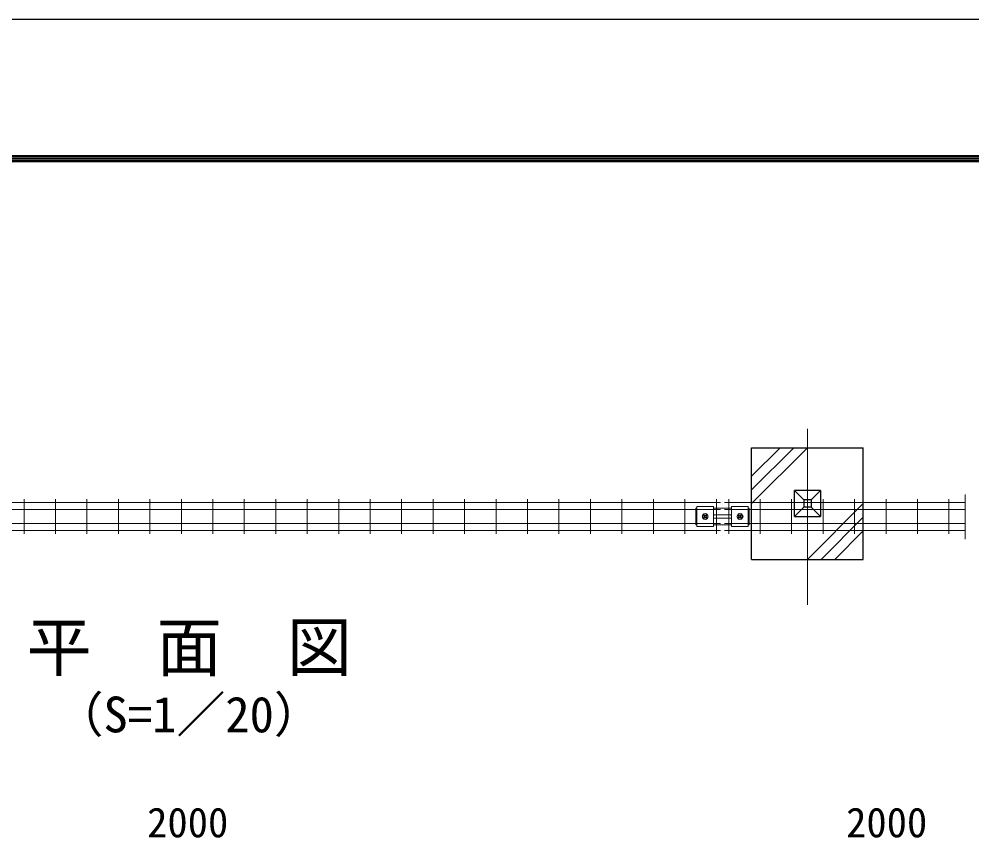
# Model space of a CAD drawing. Units: millimetres, scale not verified. Extents: x -4200 to 4200, y -2970 to 2970.
# Drawn here: x -2272 to -735, y 1649 to 2970 of the extents above; entities that cross this region are included whole.
import ezdxf
from ezdxf.enums import TextEntityAlignment as Align

# ---------------------------------------------------------------- set-up
doc = ezdxf.new("R2010")
doc.units = ezdxf.units.MM
doc.header["$LTSCALE"] = 10
doc.linetypes.add('USER1', pattern=[50.8, 31.75, -6.35, 6.35, -6.35])
for name, color, linetype, lineweight in [('0-0_D-TTL-TXT', 7, 'Continuous', 25), ('0-2_D-STR4', 7, 'Continuous', 25), ('0-3_D-STR-DIM', 7, 'Continuous', 13), ('0-4_D-STR3', 3, 'Continuous', 13), ('0-5_D-BMK', 2, 'USER1', 13), ('0-6_D-STR1', 1, 'Continuous', 25), ('0-7_D-STR2', 7, 'Continuous', 13), ('0-8_D-DCR-HCH', 7, 'Continuous', 13), ('0-C_D-TTL', 7, 'Continuous', 25)]:
    doc.layers.add(name, color=color, linetype=linetype, lineweight=lineweight)
doc.styles.add('ＭＳ ゴシック', font='')
doc.styles.get('ＭＳ ゴシック').set_extended_font_data('MS Gothic')

msp = doc.modelspace()

# ---------------------------------------------------------------- linework, layer by layer
at = {"layer": '0-2_D-STR4'}
for p, q in [((-1090.2, 2278.29), (-910.2, 2278.29)), ((-1090.2, 2098.29), (-1090.2, 2278.29)), ((-910.2, 2098.29), (-910.2, 2278.29)), ((-1090.2, 2098.29), (-910.2, 2098.29))]:
    msp.add_line(p, q, dxfattribs=at)
at = {"layer": '0-3_D-STR-DIM'}
msp.add_line((-745.85, 2203.08), (-745.85, 2130.88), dxfattribs=at)
at = {"layer": '0-4_D-STR3'}
for p, q in [((-1178.66, 2183.47), (-1151.66, 2183.47)), ((-1178.66, 2183.47), (-1178.66, 2151.31)), ((-1151.66, 2183.47), (-1151.66, 2151.31)), ((-1122.66, 2183.47), (-1122.66, 2151.31)), ((-1122.66, 2183.47), (-1095.66, 2183.47)), ((-1095.66, 2183.47), (-1095.66, 2151.31)), ((-1180.16, 2180.89), (-1180.16, 2153.89)), ((-1178.66, 2180.89), (-1180.16, 2180.89)), ((-1167.7, 2171.81), (-1170.25, 2167.39)), ((-1167.98, 2169.51), (-1166.57, 2168.1)), ((-1162.61, 2171.81), (-1167.7, 2171.81)), ((-1167.28, 2170.22), (-1165.86, 2168.81)), ((-1163.03, 2170.22), (-1164.45, 2168.81)), ((-1162.33, 2169.51), (-1163.74, 2168.1)), ((-1162.61, 2171.81), (-1160.06, 2167.39)), ((-1122.66, 2180.89), (-1151.66, 2180.89)), ((-1150.66, 2169.89), (-1123.66, 2169.89)), ((-1111.7, 2171.81), (-1114.25, 2167.39)), ((-1111.98, 2169.51), (-1110.57, 2168.1)), ((-1106.61, 2171.81), (-1111.7, 2171.81)), ((-1111.28, 2170.22), (-1109.86, 2168.81)), ((-1107.03, 2170.22), (-1108.45, 2168.81)), ((-1106.33, 2169.51), (-1107.74, 2168.1)), ((-1106.61, 2171.81), (-1104.06, 2167.39)), ((-1094.16, 2180.89), (-1095.66, 2180.89)), ((-1094.16, 2153.89), (-1094.16, 2180.89)), ((-1180.16, 2153.89), (-1178.66, 2153.89)), ((-1167.7, 2162.98), (-1170.25, 2167.39)), ((-1167.98, 2165.27), (-1166.57, 2166.69)), ((-1162.61, 2162.98), (-1167.7, 2162.98)), ((-1167.28, 2164.56), (-1165.86, 2165.98)), ((-1163.03, 2164.56), (-1164.45, 2165.98)), ((-1162.33, 2165.27), (-1163.74, 2166.69)), ((-1162.61, 2162.98), (-1160.06, 2167.39)), ((-1151.66, 2153.89), (-1122.66, 2153.89)), ((-1150.66, 2164.89), (-1123.66, 2164.89)), ((-1111.7, 2162.98), (-1114.25, 2167.39)), ((-1111.98, 2165.27), (-1110.57, 2166.69)), ((-1106.61, 2162.98), (-1111.7, 2162.98)), ((-1111.28, 2164.56), (-1109.86, 2165.98)), ((-1107.03, 2164.56), (-1108.45, 2165.98)), ((-1106.33, 2165.27), (-1107.74, 2166.69)), ((-1106.61, 2162.98), (-1104.06, 2167.39)), ((-1095.66, 2153.89), (-1094.16, 2153.89)), ((-1178.66, 2151.31), (-1151.66, 2151.31)), ((-1122.66, 2151.31), (-1095.66, 2151.31))]:
    msp.add_line(p, q, dxfattribs=at)
for centre in [(-1165.16, 2167.39), (-1109.16, 2167.39)]:
    msp.add_circle(centre, 4.41, dxfattribs=at)
for centre, radius, start, end in [((-1167.63, 2169.87), 0.5, 44.99953, 224.99952), ((-1165.16, 2168.64), 3.75, 57.53826, 122.46174), ((-1167.28, 2167.39), 1, 314.99999, 45), ((-1165.16, 2169.51), 1, 225.00001, 314.99999), ((-1163.03, 2167.39), 1, 135, 225.00001), ((-1162.68, 2169.87), 0.5, 315, 135), ((-1150.66, 2167.39), 2.5, 90, 113.57818), ((-1123.66, 2167.39), 2.5, 66.42182, 90), ((-1111.63, 2169.87), 0.5, 44.99953, 224.99952), ((-1109.16, 2168.64), 3.75, 57.53826, 122.46174), ((-1111.28, 2167.39), 1, 314.99999, 45), ((-1109.16, 2169.51), 1, 225.00001, 314.99999), ((-1107.03, 2167.39), 1, 135, 225.00001), ((-1106.68, 2169.87), 0.5, 315, 135), ((-1167.63, 2164.92), 0.5, 135, 314.99998), ((-1165.16, 2166.14), 3.75, 237.53826, 302.46174), ((-1165.16, 2165.27), 1, 45, 135), ((-1162.68, 2164.92), 0.5, 225.00001, 44.99999), ((-1150.66, 2167.39), 2.5, 246.42182, 270), ((-1123.66, 2167.39), 2.5, 270, 293.57818), ((-1111.63, 2164.92), 0.5, 135, 314.99998), ((-1109.16, 2166.14), 3.75, 237.53826, 302.46174), ((-1109.16, 2165.27), 1, 45, 135), ((-1106.68, 2164.92), 0.5, 225.00001, 44.99999)]:
    msp.add_arc(centre, radius, start, end, dxfattribs=at)
at = {"layer": '0-5_D-BMK'}
msp.add_line((-1000.2, 2308.89), (-1000.2, 2025.19), dxfattribs=at)
at = {"layer": '0-6_D-STR1'}
for p, q in [((-979.2, 2209.29), (-1021.2, 2209.29)), ((-1006.2, 2194.29), (-1021.2, 2209.29)), ((-1021.2, 2167.29), (-1021.2, 2209.29)), ((-994.2, 2194.29), (-979.2, 2209.29)), ((-979.2, 2209.29), (-979.2, 2167.29)), ((-1006.2, 2182.29), (-1021.2, 2167.29)), ((-979.2, 2167.29), (-994.2, 2182.29)), ((-1021.2, 2167.29), (-979.2, 2167.29))]:
    msp.add_line(p, q, dxfattribs=at)
for points in [[(-994.2, 2194.29), (-1006.2, 2194.29), (-1006.2, 2182.29)], [(-994.2, 2194.29), (-994.2, 2182.29), (-1006.2, 2182.29)]]:
    msp.add_lwpolyline(points, dxfattribs=at)
at = {"layer": '0-7_D-STR2'}
for p, q in [((-3134.16, 2189.99), (-1140.16, 2189.99)), ((-2264.1, 2195.39), (-2264.1, 2139.39)), ((-2213.33, 2195.39), (-2213.33, 2139.39)), ((-2162.57, 2195.39), (-2162.57, 2139.39)), ((-2111.8, 2195.39), (-2111.8, 2139.39)), ((-2061.03, 2195.39), (-2061.03, 2139.39)), ((-2010.26, 2195.39), (-2010.26, 2139.39)), ((-1959.49, 2195.39), (-1959.49, 2139.39)), ((-1908.72, 2195.39), (-1908.72, 2139.39)), ((-1857.95, 2195.39), (-1857.95, 2139.39)), ((-1807.18, 2195.39), (-1807.18, 2139.39)), ((-1756.41, 2195.39), (-1756.41, 2139.39)), ((-1705.64, 2195.39), (-1705.64, 2139.39)), ((-1654.87, 2195.39), (-1654.87, 2139.39)), ((-1604.1, 2195.39), (-1604.1, 2139.39)), ((-1553.33, 2195.39), (-1553.33, 2139.39)), ((-1502.57, 2195.39), (-1502.57, 2139.39)), ((-1451.8, 2195.39), (-1451.8, 2139.39)), ((-1401.03, 2195.39), (-1401.03, 2139.39)), ((-1350.26, 2195.39), (-1350.26, 2139.39)), ((-1299.49, 2195.39), (-1299.49, 2139.39)), ((-1248.72, 2195.39), (-1248.72, 2139.39)), ((-1197.95, 2195.39), (-1197.95, 2139.39)), ((-1147.13, 2195.39), (-1147.13, 2139.39)), ((-1134.16, 2189.99), (-745.85, 2189.99)), ((-1127.18, 2195.39), (-1127.18, 2139.39)), ((-1076.41, 2195.39), (-1076.41, 2139.39)), ((-1025.64, 2195.39), (-1025.64, 2139.39)), ((-974.87, 2195.39), (-974.87, 2139.39)), ((-924.1, 2195.39), (-924.1, 2139.39)), ((-873.33, 2195.39), (-873.33, 2139.39)), ((-822.57, 2195.39), (-822.57, 2139.39)), ((-771.8, 2195.39), (-771.8, 2139.39)), ((-3095.66, 2178.69), (-1140.16, 2178.69)), ((-1134.16, 2178.69), (-745.85, 2178.69)), ((-3095.66, 2156.09), (-1140.16, 2156.09)), ((-1134.16, 2156.09), (-745.85, 2156.09)), ((-3134.16, 2144.79), (-1140.16, 2144.79)), ((-1134.16, 2144.79), (-745.85, 2144.79))]:
    msp.add_line(p, q, dxfattribs=at)
at = {"layer": '0-8_D-DCR-HCH'}
for p, q in [((-1090.2, 2188.29), (-1000.2, 2278.29)), ((-1090.2, 2210.39), (-1022.3, 2278.29)), ((-1090.2, 2232.49), (-1044.39, 2278.29)), ((-910.2, 2188.29), (-1000.2, 2098.29)), ((-910.2, 2166.2), (-978.1, 2098.29)), ((-910.2, 2144.1), (-956, 2098.29))]:
    msp.add_line(p, q, dxfattribs=at)
at = {"layer": '0-C_D-TTL', "color": 2}
msp.add_lwpolyline([(-4199.74, 2970), (4200.26, 2970), (4200.26, -2970), (-4199.74, -2970)], close=True, dxfattribs=at)
at = {"layer": '0-C_D-TTL'}
for points in [[(-3929.74, 2750), (3930.26, 2750), (3930.26, -2750), (-3929.74, -2750)], [(-3927.24, 2747.5), (3927.76, 2747.5), (3927.76, -2747.5), (-3927.24, -2747.5)], [(-3924.74, 2745), (3925.26, 2745), (3925.26, -2745), (-3924.74, -2745)], [(-3922.24, 2742.5), (3922.76, 2742.5), (3922.76, -2742.5), (-3922.24, -2742.5)], [(-3919.74, 2740), (3920.26, 2740), (3920.26, -2740), (-3919.74, -2740)]]:
    msp.add_lwpolyline(points, close=True, dxfattribs=at)

# ---------------------------------------------------------------- texts
at = {"layer": '0-0_D-TTL-TXT', "style": 'ＭＳ ゴシック'}
for s, height, p in [('平\u3000面\u3000図', 76.98, (-2260.1, 1895.1)), ('（S=1／20）', 57.7, (-2214.61, 1801.9))]:
    msp.add_text(s, height=height, dxfattribs=at).set_placement(p, align=Align.BOTTOM_LEFT)
at = {"layer": '0-3_D-STR-DIM', "style": 'ＭＳ ゴシック'}
for p in [(-2065.45, 1635.38), (-937.72, 1635.38)]:
    msp.add_text('2000', height=48.09, dxfattribs=at).set_placement(p, align=Align.BOTTOM_LEFT)

doc.saveas('drawing.dxf')
